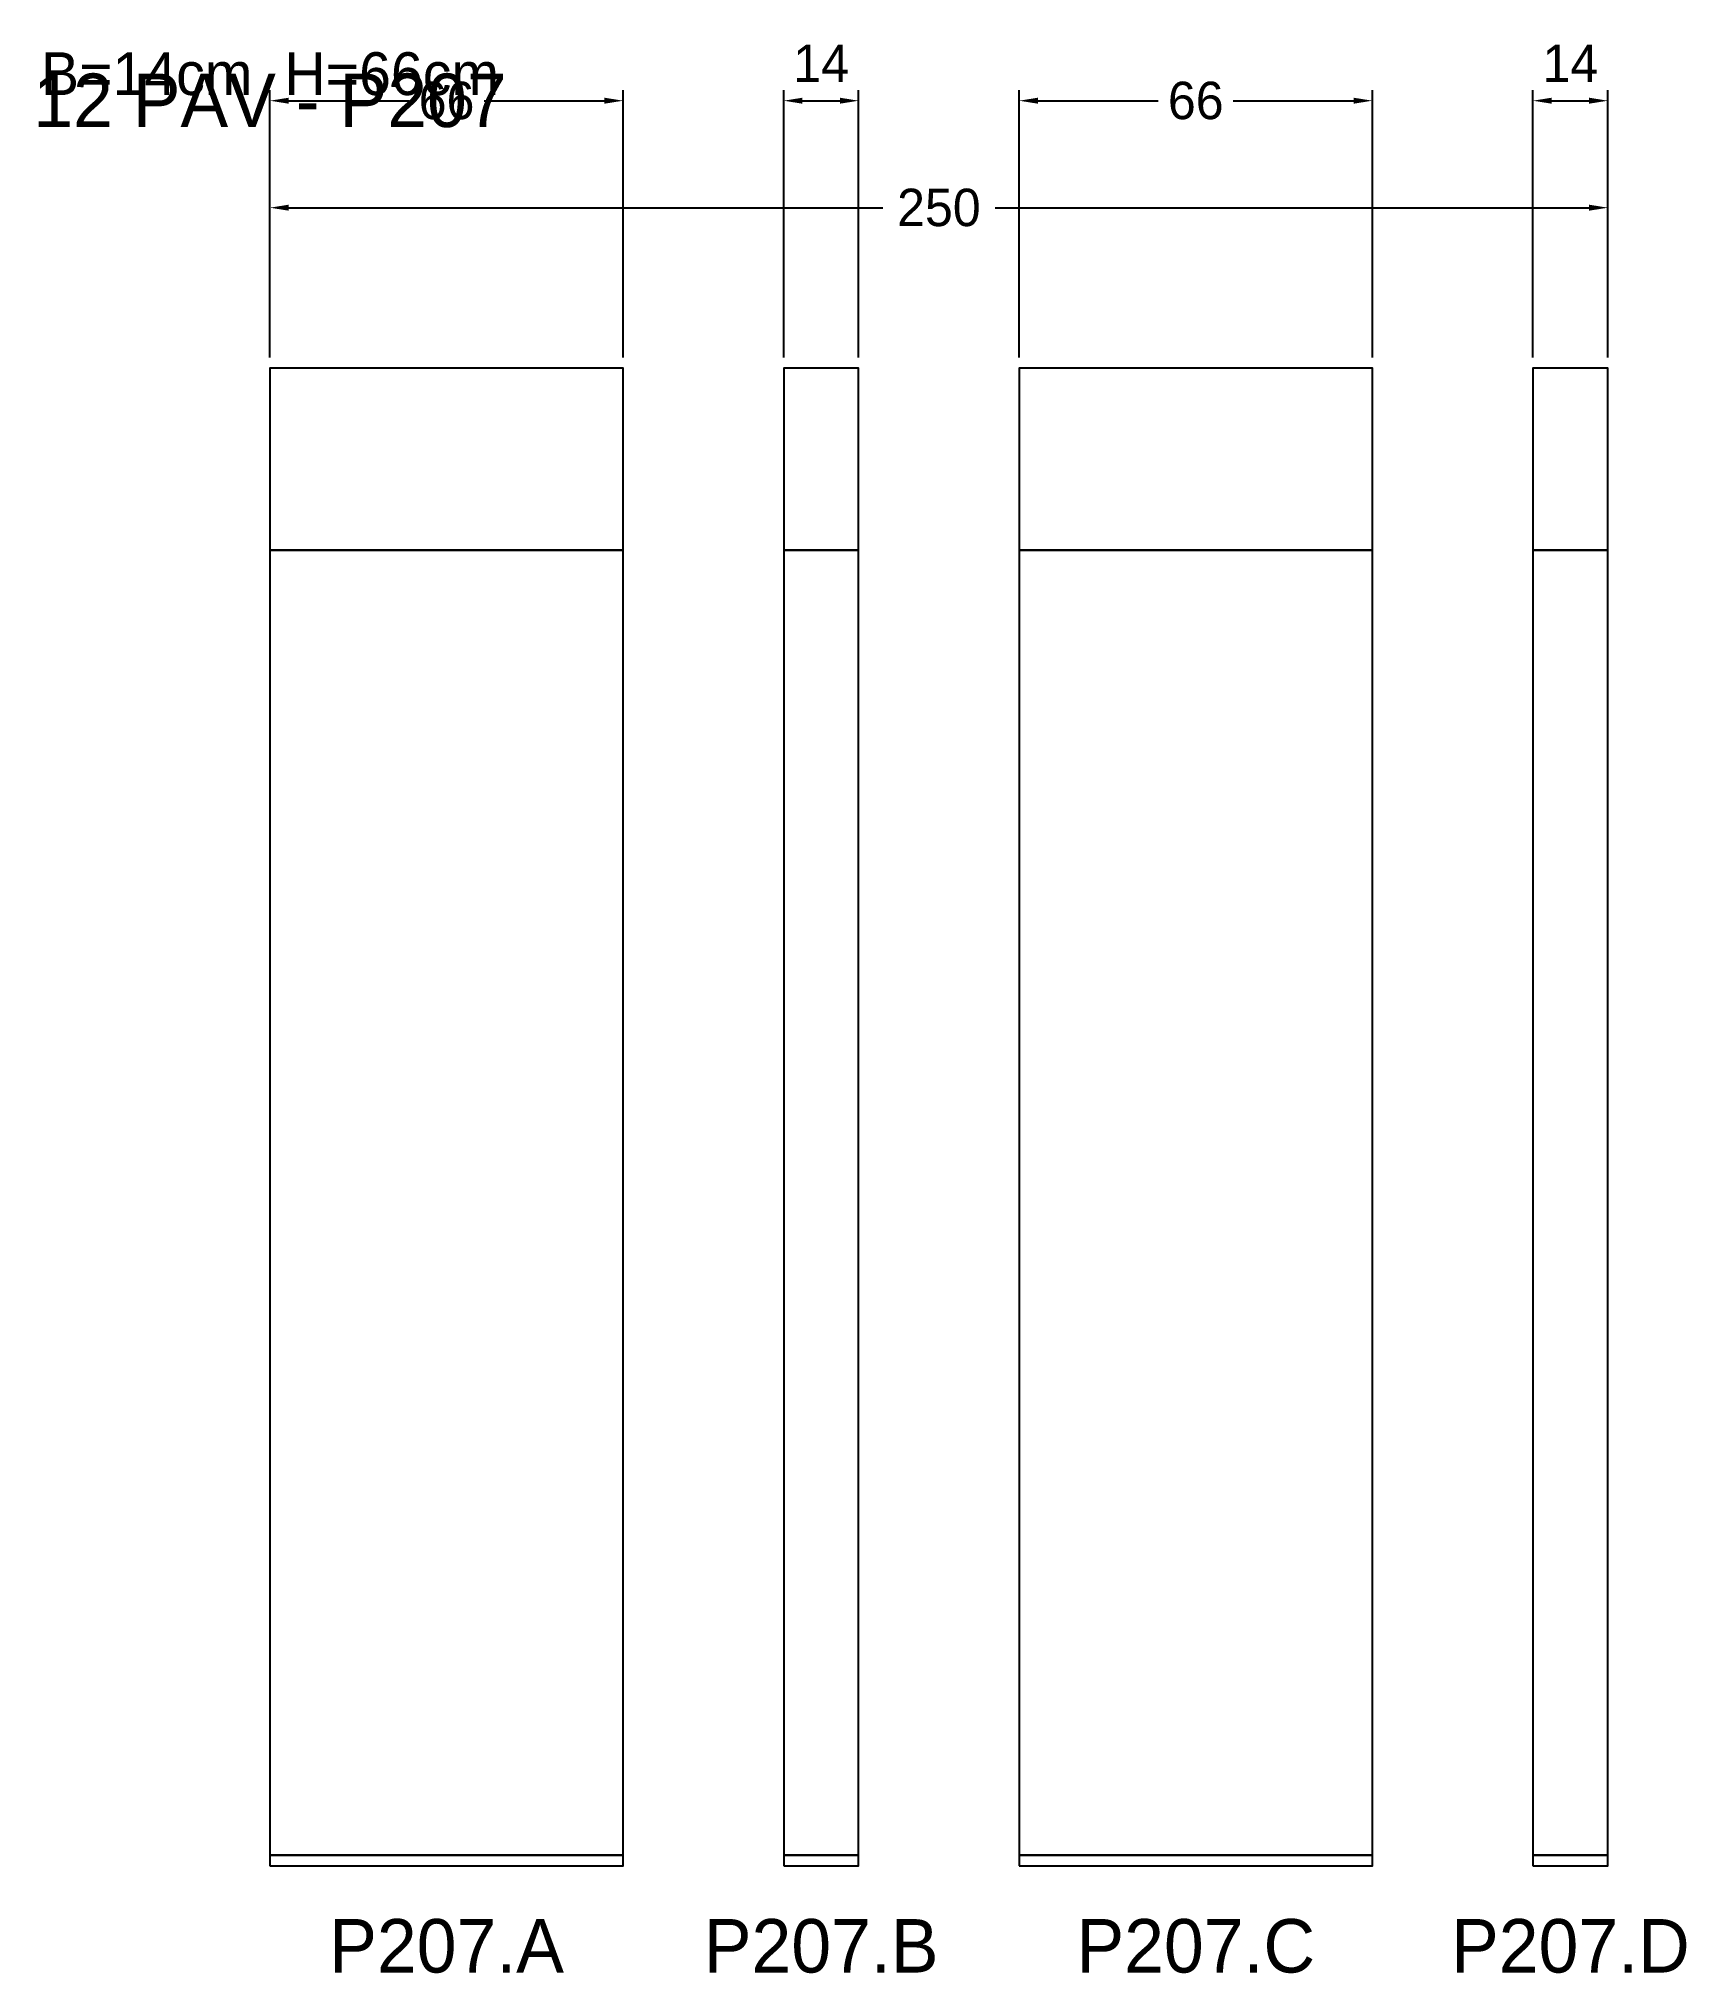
# Model space of a CAD drawing. Header units: metres. Extents: x -43 to 265, y -20 to 342.
import ezdxf

# ---------------------------------------------------------------- set-up
doc = ezdxf.new("R2010")
doc.units = ezdxf.units.M
for name, color, linetype in [('COTA', 3, 'Continuous'), ('Cota Secao (2x)', 3, 'Continuous'), ('NOMENCLATURA', 1, 'Continuous'), ('Paineis', 7, 'Continuous'), ('Texto Secao', 2, 'Continuous')]:
    doc.layers.add(name, color=color, linetype=linetype)
doc.dimstyles.new('COTA', dxfattribs={"dimtxt": 7, "dimasz": 3.5, "dimexe": 2, "dimexo": 2, "dimgap": 1.5, "dimtad": 1, "dimdec": 1, "dimcen": 2.5, "dimclrd": 3, "dimclre": 3, "dimclrt": 3, "dimazin": 3, "dimtfac": 1, "dimtmove": 0, "dimatfit": 3})

# ---------------------------------------------------------------- blocks, each defined once
blk = doc.blocks.new('_CLOSEDFILLED')
at = {"color": 0, "linetype": 'BYBLOCK'}
blk.add_solid([(-1, 0.16), (0, 0), (-1, -0.16)], dxfattribs=at)
blk = doc.blocks.new('*D1')
at = {"color": 3}
for p, q in [((0, 282), (0, 312)), ((250, 282), (250, 312)), ((3.5, 310), (114.5, 310)), ((135.5, 310), (246.5, 310))]:
    blk.add_line(p, q, dxfattribs=at)
at = {"layer": 'Defpoints'}
for p in [(0, 310), (0, 280), (250, 280)]:
    blk.add_point(p, dxfattribs=at)
at = {"layer": 'COTA', "color": 3, "xscale": 3.5, "yscale": 3.5, "rotation": 180}
blk.add_blockref('_CLOSEDFILLED', (0, 310), dxfattribs=at)
at = {"layer": 'COTA', "color": 3, "xscale": 3.5, "yscale": 3.5}
blk.add_blockref('_CLOSEDFILLED', (250, 310), dxfattribs=at)
at = {"layer": 'COTA', "color": 3, "insert": (125, 310), "char_height": 7, "attachment_point": 5}
blk.add_mtext('250', dxfattribs=at)
blk = doc.blocks.new('*D2')
at = {"color": 3}
for p, q in [((0, 282), (0, 332)), ((3.5, 330), (26, 330)), ((40, 330), (62.5, 330)), ((66, 282), (66, 332))]:
    blk.add_line(p, q, dxfattribs=at)
at = {"layer": 'Defpoints'}
for p in [(0, 330), (0, 280), (66, 280)]:
    blk.add_point(p, dxfattribs=at)
at = {"layer": 'COTA', "color": 3, "xscale": 3.5, "yscale": 3.5, "rotation": 180}
blk.add_blockref('_CLOSEDFILLED', (0, 330), dxfattribs=at)
at = {"layer": 'COTA', "color": 3, "xscale": 3.5, "yscale": 3.5}
blk.add_blockref('_CLOSEDFILLED', (66, 330), dxfattribs=at)
at = {"layer": 'COTA', "color": 3, "insert": (33, 330), "char_height": 7, "attachment_point": 5}
blk.add_mtext('66', dxfattribs=at)
blk = doc.blocks.new('*D3')
at = {"color": 3}
for p, q in [((96, 282), (96, 332)), ((99.5, 330), (106.5, 330)), ((110, 282), (110, 332))]:
    blk.add_line(p, q, dxfattribs=at)
at = {"layer": 'Defpoints'}
for p in [(96, 330), (96, 280), (110, 280)]:
    blk.add_point(p, dxfattribs=at)
at = {"layer": 'COTA', "color": 3, "xscale": 3.5, "yscale": 3.5, "rotation": 180}
blk.add_blockref('_CLOSEDFILLED', (96, 330), dxfattribs=at)
at = {"layer": 'COTA', "color": 3, "xscale": 3.5, "yscale": 3.5}
blk.add_blockref('_CLOSEDFILLED', (110, 330), dxfattribs=at)
at = {"layer": 'COTA', "color": 3, "insert": (103, 337), "char_height": 7, "attachment_point": 5}
blk.add_mtext('14', dxfattribs=at)
blk = doc.blocks.new('*D4')
at = {"color": 3}
for p, q in [((140, 282), (140, 332)), ((143.5, 330), (166, 330)), ((180, 330), (202.5, 330)), ((206, 282), (206, 332))]:
    blk.add_line(p, q, dxfattribs=at)
at = {"layer": 'Defpoints'}
for p in [(140, 330), (140, 280), (206, 280)]:
    blk.add_point(p, dxfattribs=at)
at = {"layer": 'COTA', "color": 3, "xscale": 3.5, "yscale": 3.5, "rotation": 180}
blk.add_blockref('_CLOSEDFILLED', (140, 330), dxfattribs=at)
at = {"layer": 'COTA', "color": 3, "xscale": 3.5, "yscale": 3.5}
blk.add_blockref('_CLOSEDFILLED', (206, 330), dxfattribs=at)
at = {"layer": 'COTA', "color": 3, "insert": (173, 330), "char_height": 7, "attachment_point": 5}
blk.add_mtext('66', dxfattribs=at)
blk = doc.blocks.new('*D5')
at = {"color": 3}
for p, q in [((236, 282), (236, 332)), ((239.5, 330), (246.5, 330)), ((250, 282), (250, 332))]:
    blk.add_line(p, q, dxfattribs=at)
at = {"layer": 'Defpoints'}
for p in [(236, 330), (236, 280), (250, 280)]:
    blk.add_point(p, dxfattribs=at)
at = {"layer": 'COTA', "color": 3, "xscale": 3.5, "yscale": 3.5, "rotation": 180}
blk.add_blockref('_CLOSEDFILLED', (236, 330), dxfattribs=at)
at = {"layer": 'COTA', "color": 3, "xscale": 3.5, "yscale": 3.5}
blk.add_blockref('_CLOSEDFILLED', (250, 330), dxfattribs=at)
at = {"layer": 'COTA', "color": 3, "insert": (243, 337), "char_height": 7, "attachment_point": 5}
blk.add_mtext('14', dxfattribs=at)

msp = doc.modelspace()

# ---------------------------------------------------------------- linework, layer by layer
at = {"layer": 'Paineis'}
for points in [[(0, 246), (66, 246), (66, 280), (0, 280)], [(96, 246), (110, 246), (110, 280), (96, 280)], [(140, 246), (206, 246), (206, 280), (140, 280)], [(236, 246), (250, 246), (250, 280), (236, 280)], [(0, 2), (66, 2), (66, 246), (0, 246)], [(96, 2), (110, 2), (110, 246), (96, 246)], [(140, 2), (206, 2), (206, 246), (140, 246)], [(236, 2), (250, 2), (250, 246), (236, 246)], [(0, 0), (66, 0), (66, 2), (0, 2)], [(96, 0), (110, 0), (110, 2), (96, 2)], [(140, 0), (206, 0), (206, 2), (140, 2)], [(236, 0), (250, 0), (250, 2), (236, 2)]]:
    msp.add_lwpolyline(points, close=True, dxfattribs=at)

# ---------------------------------------------------------------- texts
at = {"layer": 'Cota Secao (2x)', "insert": (0, 335), "char_height": 8, "width": 270, "attachment_point": 5}
msp.add_mtext('B=14cm  H=66cm', dxfattribs=at)
at = {"layer": 'NOMENCLATURA', "insert": (0, 330), "char_height": 10, "width": 300, "attachment_point": 5}
msp.add_mtext('12 PAV - P207', dxfattribs=at)
at = {"layer": 'Texto Secao', "char_height": 10, "attachment_point": 5}
for s, insert, width in [('P207.A', (33, -15), 86), ('P207.B', (103, -15), 34), ('P207.C', (173, -15), 86), ('P207.D', (243, -15), 34)]:
    msp.add_mtext(s, dxfattribs=dict(at, insert=insert, width=width))

# ---------------------------------------------------------------- dimensions: what is measured, and where the dimension line sits
at = {"layer": 'COTA'}
for base, p1, p2, picture, middle in [((96, 330), (96, 280), (110, 280), '*D3', (103, 337)), ((236, 330), (236, 280), (250, 280), '*D5', (243, 337)), ((0, 330), (0, 280), (66, 280), '*D2', (33, 330)), ((140, 330), (140, 280), (206, 280), '*D4', (173, 330)), ((0, 310), (0, 280), (250, 280), '*D1', (125, 310))]:
    dim = msp.add_linear_dim(base=base, p1=p1, p2=p2, dimstyle='COTA', dxfattribs=at)
    dim.commit()
    dim.dimension.update_dxf_attribs({"geometry": picture, "text_midpoint": middle})

doc.saveas('drawing.dxf')
